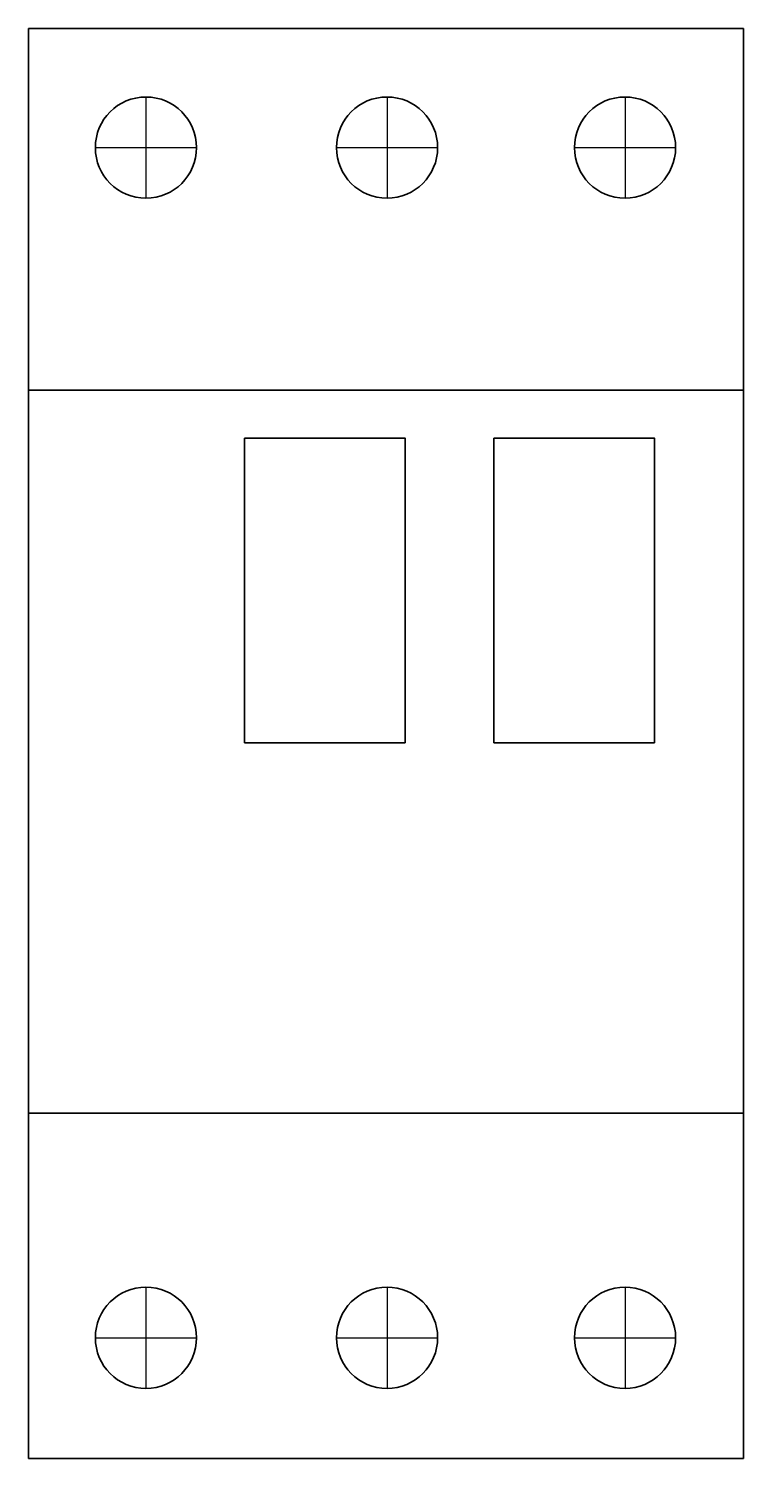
# Model space of a CAD drawing. Header units: inches. Extents: x -0.6 to 43.9, y -89.3 to -0.3.
import ezdxf

# ---------------------------------------------------------------- set-up
doc = ezdxf.new("R2010")
doc.units = ezdxf.units.IN
doc.header["$MEASUREMENT"] = 0
doc.layers.add('Layer 1', color=7, linetype='Continuous')

# ---------------------------------------------------------------- blocks, each defined once
blk = doc.blocks.new('block 5')
at = {"layer": 'Layer 1', "lineweight": 0}
blk.add_lwpolyline([(89.687, 3.966), (89.687, -85.034), (134.187, -85.034), (134.187, 3.966), (89.687, 3.966)], dxfattribs=at)
blk = doc.blocks.new('block 6')
at = {"layer": 'Layer 1', "color": 7, "lineweight": 35}
blk.add_lwpolyline([(89.687, 3.966), (89.687, -85.034), (134.187, -85.034), (134.187, 3.966), (89.687, 3.966)], dxfattribs=at)
blk = doc.blocks.new('block 4')
at = {"layer": 'Layer 1'}
for name in ['block 5', 'block 6']:
    blk.add_blockref(name, (0, 0), dxfattribs=at)
blk = doc.blocks.new('block 8')
at = {"layer": 'Layer 1', "color": 7, "lineweight": 30}
for points in [[(96.993, -0.293), (96.993, -6.593)], [(93.843, -3.443), (100.143, -3.443)]]:
    blk.add_lwpolyline(points, dxfattribs=at)
blk = doc.blocks.new('block 7')
at = {"layer": 'Layer 1', "color": 7, "lineweight": 35}
blk.add_open_spline([(93.843, -3.443), (93.843, -5.183), (95.253, -6.593), (96.993, -6.593), (98.733, -6.593), (100.143, -5.183), (100.143, -3.443), (100.143, -1.703), (98.733, -0.293), (96.993, -0.293), (95.253, -0.293), (93.843, -1.703), (93.843, -3.443)], degree=3, knots=[0, 0, 0, 0, 1, 1, 1, 2, 2, 2, 3, 3, 3, 4, 4, 4, 4], dxfattribs=at)
at = {"layer": 'Layer 1'}
blk.add_blockref('block 8', (0, 0), dxfattribs=at)
blk = doc.blocks.new('block 10')
at = {"layer": 'Layer 1', "color": 7, "lineweight": 30}
for points in [[(112, -0.293), (112, -6.593)], [(108.85, -3.443), (115.15, -3.443)]]:
    blk.add_lwpolyline(points, dxfattribs=at)
blk = doc.blocks.new('block 9')
at = {"layer": 'Layer 1', "color": 7, "lineweight": 35}
blk.add_open_spline([(108.85, -3.443), (108.85, -5.183), (110.26, -6.593), (112, -6.593), (113.74, -6.593), (115.15, -5.183), (115.15, -3.443), (115.15, -1.703), (113.74, -0.293), (112, -0.293), (110.26, -0.293), (108.85, -1.703), (108.85, -3.443)], degree=3, knots=[0, 0, 0, 0, 1, 1, 1, 2, 2, 2, 3, 3, 3, 4, 4, 4, 4], dxfattribs=at)
at = {"layer": 'Layer 1'}
blk.add_blockref('block 10', (0, 0), dxfattribs=at)
blk = doc.blocks.new('block 12')
at = {"layer": 'Layer 1', "color": 7, "lineweight": 30}
for points in [[(126.816, -0.293), (126.816, -6.593)], [(123.667, -3.443), (129.966, -3.443)]]:
    blk.add_lwpolyline(points, dxfattribs=at)
blk = doc.blocks.new('block 11')
at = {"layer": 'Layer 1', "color": 7, "lineweight": 35}
blk.add_open_spline([(123.666, -3.443), (123.666, -5.183), (125.077, -6.593), (126.816, -6.593), (128.556, -6.593), (129.966, -5.183), (129.966, -3.443), (129.966, -1.703), (128.556, -0.293), (126.816, -0.293), (125.077, -0.293), (123.666, -1.703), (123.666, -3.443)], degree=3, knots=[0, 0, 0, 0, 1, 1, 1, 2, 2, 2, 3, 3, 3, 4, 4, 4, 4], dxfattribs=at)
at = {"layer": 'Layer 1'}
blk.add_blockref('block 12', (0, 0), dxfattribs=at)
blk = doc.blocks.new('block 14')
at = {"layer": 'Layer 1', "color": 7, "lineweight": 30}
for points in [[(96.993, -74.376), (96.993, -80.676)], [(93.843, -77.526), (100.143, -77.526)]]:
    blk.add_lwpolyline(points, dxfattribs=at)
blk = doc.blocks.new('block 13')
at = {"layer": 'Layer 1', "color": 7, "lineweight": 35}
blk.add_open_spline([(93.843, -77.526), (93.843, -79.266), (95.253, -80.676), (96.993, -80.676), (98.733, -80.676), (100.143, -79.266), (100.143, -77.526), (100.143, -75.786), (98.733, -74.376), (96.993, -74.376), (95.253, -74.376), (93.843, -75.786), (93.843, -77.526)], degree=3, knots=[0, 0, 0, 0, 1, 1, 1, 2, 2, 2, 3, 3, 3, 4, 4, 4, 4], dxfattribs=at)
at = {"layer": 'Layer 1'}
blk.add_blockref('block 14', (0, 0), dxfattribs=at)
blk = doc.blocks.new('block 16')
at = {"layer": 'Layer 1', "color": 7, "lineweight": 30}
for points in [[(112, -74.376), (112, -80.676)], [(108.85, -77.526), (115.15, -77.526)]]:
    blk.add_lwpolyline(points, dxfattribs=at)
blk = doc.blocks.new('block 15')
at = {"layer": 'Layer 1', "color": 7, "lineweight": 35}
blk.add_open_spline([(108.85, -77.526), (108.85, -79.266), (110.26, -80.676), (112, -80.676), (113.74, -80.676), (115.15, -79.266), (115.15, -77.526), (115.15, -75.786), (113.74, -74.376), (112, -74.376), (110.26, -74.376), (108.85, -75.786), (108.85, -77.526)], degree=3, knots=[0, 0, 0, 0, 1, 1, 1, 2, 2, 2, 3, 3, 3, 4, 4, 4, 4], dxfattribs=at)
at = {"layer": 'Layer 1'}
blk.add_blockref('block 16', (0, 0), dxfattribs=at)
blk = doc.blocks.new('block 18')
at = {"layer": 'Layer 1', "color": 7, "lineweight": 30}
for points in [[(126.816, -74.376), (126.816, -80.676)], [(123.667, -77.526), (129.966, -77.526)]]:
    blk.add_lwpolyline(points, dxfattribs=at)
blk = doc.blocks.new('block 17')
at = {"layer": 'Layer 1', "color": 7, "lineweight": 35}
blk.add_open_spline([(123.666, -77.526), (123.666, -79.266), (125.077, -80.676), (126.816, -80.676), (128.556, -80.676), (129.966, -79.266), (129.966, -77.526), (129.966, -75.786), (128.556, -74.376), (126.816, -74.376), (125.077, -74.376), (123.666, -75.786), (123.666, -77.526)], degree=3, knots=[0, 0, 0, 0, 1, 1, 1, 2, 2, 2, 3, 3, 3, 4, 4, 4, 4], dxfattribs=at)
at = {"layer": 'Layer 1'}
blk.add_blockref('block 18', (0, 0), dxfattribs=at)
blk = doc.blocks.new('block 3')
at = {"layer": 'Layer 1', "color": 7, "lineweight": 35}
blk.add_lwpolyline([(134.187, -63.544), (89.687, -63.544), (89.687, -18.544), (134.187, -18.544), (134.187, -63.544)], dxfattribs=at)
at = {"layer": 'Layer 1'}
for name in ['block 4', 'block 7', 'block 9', 'block 11', 'block 13', 'block 15', 'block 17']:
    blk.add_blockref(name, (0, 0), dxfattribs=at)
blk = doc.blocks.new('block 2')
at = {"layer": 'Layer 1'}
blk.add_blockref('block 3', (0, 0), dxfattribs=at)

msp = doc.modelspace()

# ---------------------------------------------------------------- linework, layer by layer
at = {"layer": 'Layer 1', "color": 7, "lineweight": 35}
for points in [[(22.871, -44.724), (12.871, -44.724), (12.871, -25.768), (22.871, -25.768), (22.871, -44.724)], [(38.393, -44.724), (28.393, -44.724), (28.393, -25.768), (38.393, -25.768), (38.393, -44.724)]]:
    msp.add_lwpolyline(points, dxfattribs=at)

# ---------------------------------------------------------------- block references
at = {"layer": 'Layer 1'}
msp.add_blockref('block 2', (-90.261, -4.235), dxfattribs=at)

doc.saveas('drawing.dxf')
